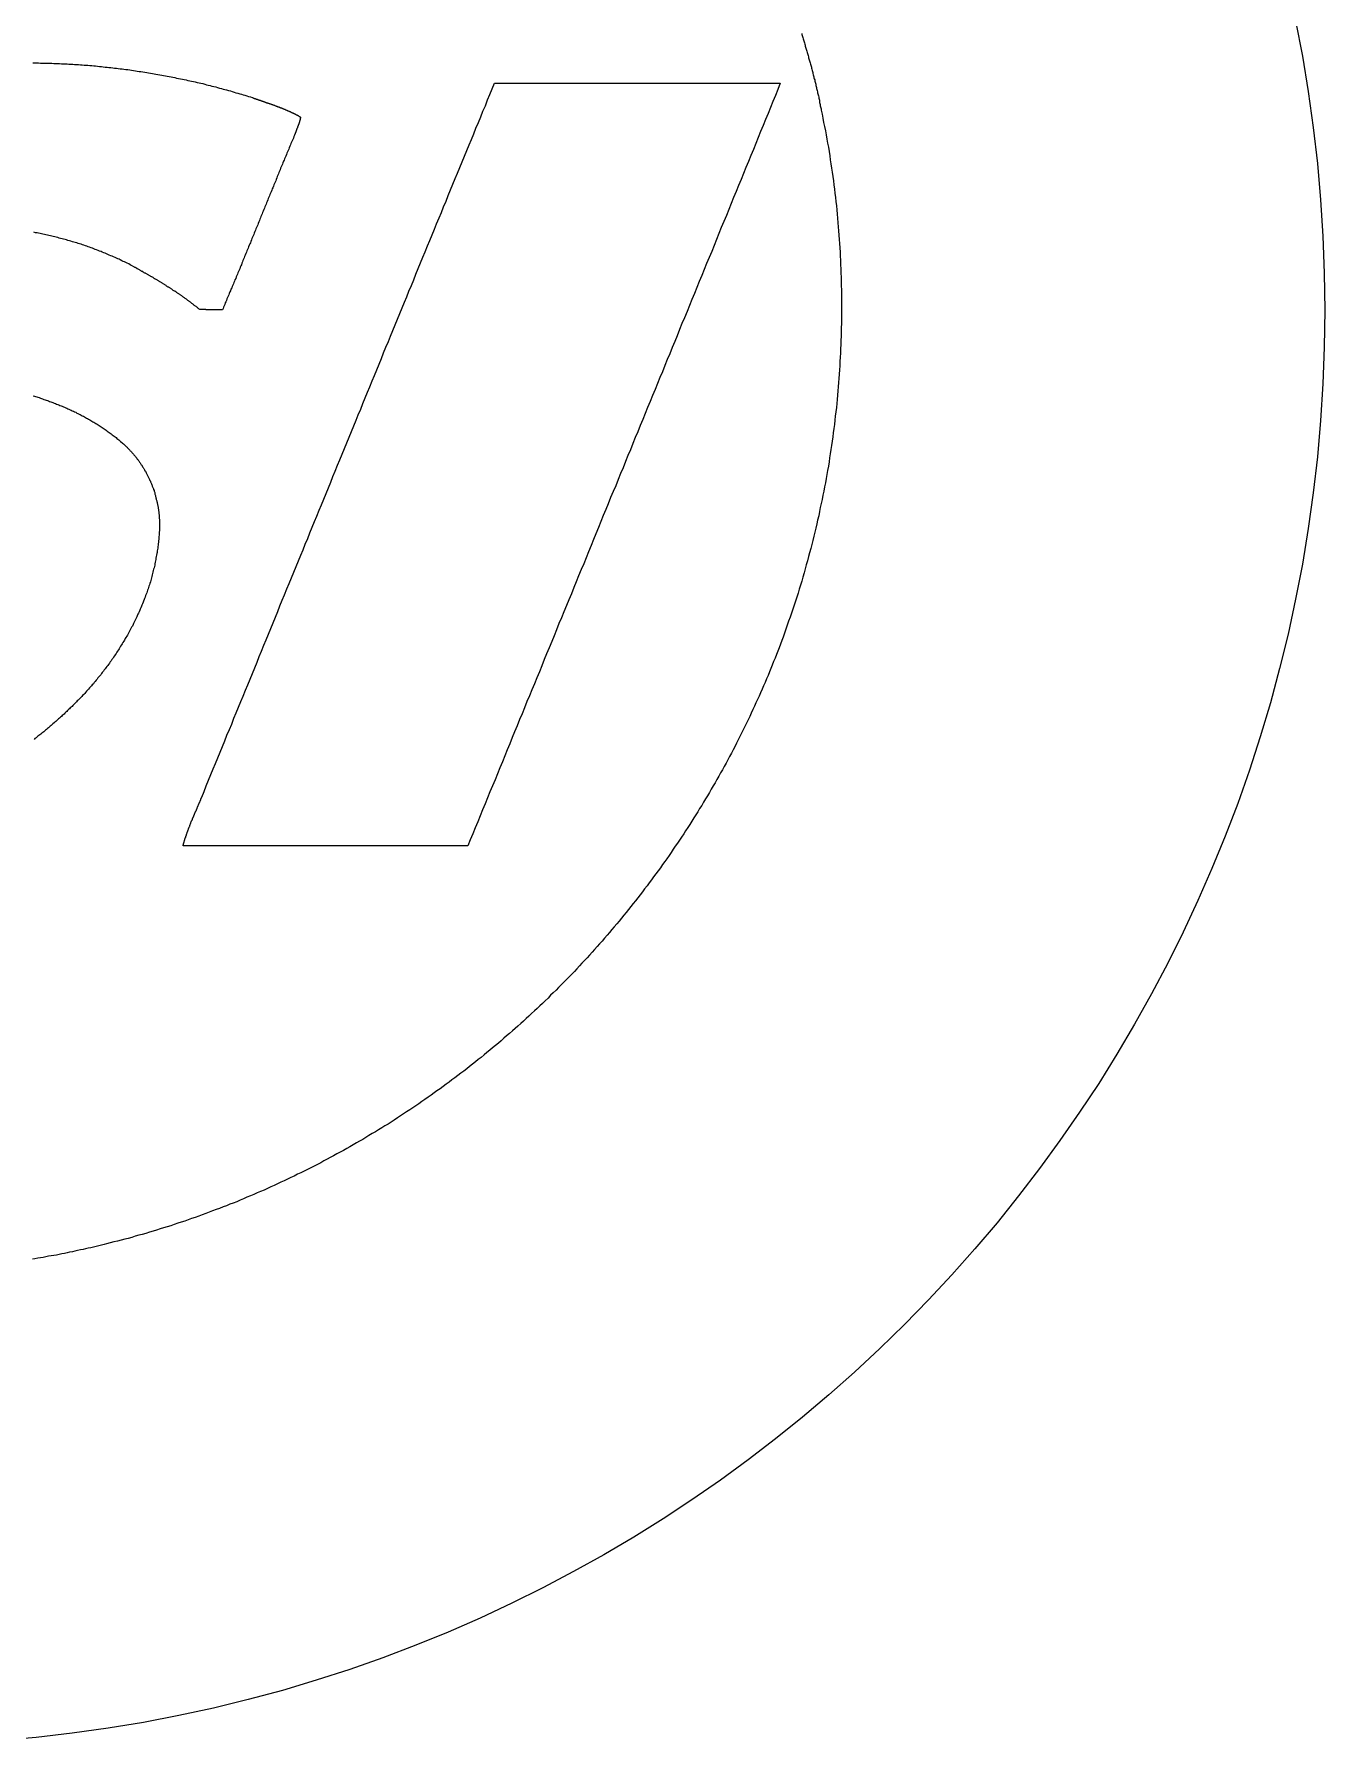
# Model space of a CAD drawing. Extents: x 61 to 163, y 47 to 87.
# Drawn here: x 75.62 to 87.31, y 46.61 to 62.11 of the extents above; entities that cross this region are included whole.
import ezdxf

# ---------------------------------------------------------------- set-up
doc = ezdxf.new("R2010")
doc.units = 0
doc.layers.get('0').update_dxf_attribs({"linetype": 'CONTINUOUS'})
doc.layers.add('GRAVIRANJE', color=3, linetype='CONTINUOUS')

msp = doc.modelspace()

# ---------------------------------------------------------------- linework, layer by layer
msp.add_circle((74.306, 59.607), 13)
at = {"layer": 'GRAVIRANJE'}
for points in [[(82.568, 62.113), (82.57, 62.104), (82.573, 62.095), (82.576, 62.085), (82.579, 62.076), (82.582, 62.066), (82.585, 62.057), (82.587, 62.048), (82.59, 62.038), (82.593, 62.029), (82.596, 62.018), (82.599, 62.008), (82.601, 61.999), (82.604, 61.99), (82.607, 61.98), (82.61, 61.971), (82.612, 61.961), (82.615, 61.952), (82.618, 61.942), (82.621, 61.933), (82.623, 61.922), (82.626, 61.913), (82.629, 61.903), (82.631, 61.894), (82.634, 61.884), (82.637, 61.875), (82.64, 61.866), (82.642, 61.856), (82.645, 61.847), (82.648, 61.836), (82.65, 61.826), (82.653, 61.817), (82.656, 61.808), (82.657, 61.798), (82.661, 61.789), (82.662, 61.779), (82.665, 61.77), (82.668, 61.759), (82.67, 61.75), (82.673, 61.74), (82.675, 61.731), (82.678, 61.721), (82.679, 61.712), (82.682, 61.701), (82.686, 61.692), (82.687, 61.682), (82.69, 61.673), (82.692, 61.663), (82.695, 61.654), (82.697, 61.643), (82.7, 61.634), (82.701, 61.624), (82.703, 61.615), (82.706, 61.605), (82.708, 61.596), (82.711, 61.585), (82.712, 61.576), (82.715, 61.566), (82.717, 61.557), (82.719, 61.547), (82.722, 61.536), (82.723, 61.527), (82.725, 61.518), (82.728, 61.508), (82.73, 61.499), (82.731, 61.488), (82.733, 61.478), (82.736, 61.469), (82.737, 61.459), (82.739, 61.449), (82.741, 61.439), (82.744, 61.43), (82.745, 61.42), (82.753, 61.383), (82.761, 61.345), (82.767, 61.307), (82.775, 61.27), (82.783, 61.232), (82.789, 61.194), (82.795, 61.157), (82.803, 61.119), (82.81, 61.082), (82.816, 61.044), (82.822, 61.006), (82.827, 60.969), (82.833, 60.931), (82.839, 60.893), (82.844, 60.856), (82.849, 60.818), (82.855, 60.779), (82.86, 60.741), (82.864, 60.704), (82.869, 60.666), (82.874, 60.628), (82.877, 60.591), (82.882, 60.552), (82.885, 60.514), (82.889, 60.476), (82.893, 60.439), (82.896, 60.399), (82.899, 60.362), (82.902, 60.324), (82.905, 60.286), (82.908, 60.247), (82.911, 60.21), (82.913, 60.172), (82.916, 60.133), (82.918, 60.095), (82.919, 60.058), (82.921, 60.018), (82.922, 59.981), (82.924, 59.943), (82.926, 59.904), (82.927, 59.866), (82.927, 59.829), (82.929, 59.789), (82.929, 59.752), (82.929, 59.714), (82.929, 59.675), (82.929, 59.637), (82.929, 59.6), (82.929, 59.56), (82.929, 59.523), (82.929, 59.485), (82.927, 59.446), (82.926, 59.408), (82.926, 59.371), (82.924, 59.331), (82.922, 59.294), (82.921, 59.256), (82.919, 59.217), (82.918, 59.179), (82.915, 59.142), (82.913, 59.103), (82.91, 59.065), (82.908, 59.027), (82.905, 58.988), (82.902, 58.95), (82.899, 58.913), (82.896, 58.875), (82.893, 58.836), (82.889, 58.798), (82.885, 58.761), (82.882, 58.723), (82.877, 58.685), (82.872, 58.646), (82.869, 58.609), (82.864, 58.571), (82.86, 58.533), (82.853, 58.496), (82.849, 58.458), (82.844, 58.419), (82.838, 58.381), (82.833, 58.344), (82.827, 58.306), (82.82, 58.268), (82.816, 58.231), (82.81, 58.193), (82.803, 58.155), (82.795, 58.118), (82.789, 58.08), (82.783, 58.042), (82.775, 58.005), (82.769, 57.967), (82.761, 57.93), (82.753, 57.892), (82.745, 57.856), (82.737, 57.818), (82.73, 57.781), (82.722, 57.743), (82.712, 57.705), (82.704, 57.669), (82.695, 57.632), (82.687, 57.594), (82.678, 57.558), (82.668, 57.52), (82.659, 57.483), (82.65, 57.447), (82.64, 57.409), (82.631, 57.373), (82.62, 57.335), (82.61, 57.299), (82.599, 57.262), (82.59, 57.225), (82.579, 57.188), (82.568, 57.152), (82.557, 57.116), (82.546, 57.078), (82.535, 57.042), (82.523, 57.006), (82.512, 56.97), (82.499, 56.932), (82.488, 56.896), (82.475, 56.86), (82.463, 56.824), (82.45, 56.788), (82.438, 56.752), (82.425, 56.716), (82.413, 56.68), (82.399, 56.644), (82.388, 56.612), (82.375, 56.581), (82.364, 56.548), (82.352, 56.517), (82.339, 56.485), (82.327, 56.454), (82.314, 56.423), (82.301, 56.391), (82.289, 56.36), (82.276, 56.328), (82.264, 56.297), (82.25, 56.266), (82.237, 56.234), (82.223, 56.203), (82.21, 56.172), (82.196, 56.14), (82.182, 56.11), (82.168, 56.079), (82.154, 56.048), (82.14, 56.018), (82.126, 55.987), (82.112, 55.955), (82.098, 55.925), (82.083, 55.894), (82.068, 55.864), (82.054, 55.833), (82.038, 55.803), (82.024, 55.772), (82.008, 55.742), (81.993, 55.712), (81.978, 55.682), (81.963, 55.651), (81.947, 55.621), (81.931, 55.591), (81.914, 55.562), (81.898, 55.532), (81.883, 55.502), (81.867, 55.472), (81.85, 55.442), (81.834, 55.413), (81.817, 55.383), (81.8, 55.353), (81.784, 55.323), (81.767, 55.295), (81.749, 55.265), (81.732, 55.235), (81.715, 55.207), (81.698, 55.177), (81.68, 55.149), (81.663, 55.119), (81.644, 55.091), (81.627, 55.061), (81.61, 55.033), (81.591, 55.005), (81.574, 54.975), (81.555, 54.947), (81.536, 54.919), (81.517, 54.89), (81.5, 54.862), (81.481, 54.832), (81.462, 54.804), (81.444, 54.778), (81.423, 54.749), (81.404, 54.721), (81.386, 54.693), (81.367, 54.665), (81.346, 54.636), (81.328, 54.61), (81.307, 54.582), (81.288, 54.553), (81.268, 54.527), (81.248, 54.498), (81.227, 54.472), (81.207, 54.445), (81.188, 54.417), (81.168, 54.39), (81.146, 54.364), (81.125, 54.337), (81.105, 54.309), (81.085, 54.282), (81.064, 54.255), (81.042, 54.229), (81.022, 54.202), (81, 54.175), (80.979, 54.15), (80.958, 54.124), (80.936, 54.097), (80.914, 54.07), (80.893, 54.045), (80.871, 54.019), (80.849, 53.993), (80.827, 53.967), (80.805, 53.942), (80.782, 53.915), (80.76, 53.89), (80.738, 53.865), (80.716, 53.84), (80.693, 53.813), (80.671, 53.788), (80.647, 53.763), (80.625, 53.738), (80.602, 53.713), (80.578, 53.689), (80.555, 53.664), (80.533, 53.639), (80.509, 53.614), (80.486, 53.59), (80.462, 53.565), (80.438, 53.542), (80.413, 53.517), (80.39, 53.493), (80.366, 53.468), (80.343, 53.445), (80.318, 53.421), (80.294, 53.398), (80.271, 53.372), (80.246, 53.349), (80.22, 53.325), (80.197, 53.302), (80.172, 53.28), (80.147, 53.256), (80.122, 53.233), (80.098, 53.209), (80.073, 53.187), (80.048, 53.164), (80.023, 53.142), (79.996, 53.118), (79.973, 53.096), (79.948, 53.075), (79.923, 53.053), (79.896, 53.031), (79.871, 53.009), (79.846, 52.987), (79.821, 52.965), (79.794, 52.943), (79.769, 52.922), (79.744, 52.9), (79.717, 52.879), (79.692, 52.858), (79.665, 52.836), (79.639, 52.816), (79.614, 52.795), (79.587, 52.773), (79.56, 52.753), (79.534, 52.733), (79.507, 52.712), (79.482, 52.692), (79.455, 52.672), (79.427, 52.651), (79.4, 52.631), (79.374, 52.61), (79.347, 52.592), (79.32, 52.571), (79.294, 52.551), (79.265, 52.532), (79.239, 52.513), (79.211, 52.493), (79.184, 52.474), (79.156, 52.455), (79.129, 52.435), (79.101, 52.416), (79.074, 52.397), (79.046, 52.378), (79.018, 52.359), (78.989, 52.342), (78.961, 52.323), (78.935, 52.305), (78.906, 52.287), (78.878, 52.268), (78.85, 52.25), (78.822, 52.232), (78.792, 52.215), (78.764, 52.196), (78.735, 52.179), (78.707, 52.162), (78.679, 52.145), (78.649, 52.127), (78.621, 52.11), (78.593, 52.093), (78.563, 52.076), (78.535, 52.06), (78.505, 52.043), (78.477, 52.025), (78.447, 52.01), (78.417, 51.993), (78.389, 51.977), (78.359, 51.961), (78.329, 51.944), (78.299, 51.928), (78.27, 51.913), (78.241, 51.897), (78.212, 51.881), (78.182, 51.865), (78.152, 51.851), (78.122, 51.836), (78.092, 51.82), (78.063, 51.806), (78.031, 51.79), (78.002, 51.776), (77.972, 51.76), (77.942, 51.746), (77.911, 51.732), (77.881, 51.718), (77.851, 51.704), (77.82, 51.69), (77.79, 51.676), (77.76, 51.662), (77.729, 51.648), (77.699, 51.633), (77.668, 51.621), (77.636, 51.607), (77.606, 51.594), (77.575, 51.58), (77.544, 51.568), (77.514, 51.555), (77.482, 51.542), (77.451, 51.528), (77.42, 51.516), (77.39, 51.505), (77.359, 51.492), (77.327, 51.48), (77.296, 51.467), (77.265, 51.456), (77.233, 51.444), (77.202, 51.433), (77.17, 51.42), (77.139, 51.409), (77.108, 51.398), (77.076, 51.386), (77.043, 51.375), (77.012, 51.364), (76.981, 51.353), (76.949, 51.343), (76.918, 51.332), (76.885, 51.321), (76.854, 51.31), (76.822, 51.301), (76.789, 51.29), (76.758, 51.281), (76.725, 51.271), (76.694, 51.262), (76.661, 51.251), (76.629, 51.241), (76.596, 51.232), (76.565, 51.224), (76.532, 51.215), (76.501, 51.205), (76.468, 51.196), (76.437, 51.188), (76.404, 51.179), (76.371, 51.171), (76.339, 51.163), (76.306, 51.154), (76.273, 51.146), (76.25, 51.139), (76.226, 51.135), (76.201, 51.128), (76.178, 51.122), (76.154, 51.117), (76.131, 51.111), (76.107, 51.106), (76.082, 51.1), (76.059, 51.096), (76.035, 51.091), (76.01, 51.085), (75.986, 51.08), (75.963, 51.075), (75.938, 51.07), (75.914, 51.064), (75.891, 51.059), (75.866, 51.055), (75.842, 51.05), (75.819, 51.045), (75.794, 51.041), (75.77, 51.037), (75.745, 51.033), (75.721, 51.028), (75.698, 51.023), (75.673, 51.02), (75.649, 51.016), (75.624, 51.011), (75.601, 51.008)], [(75.604, 61.847), (75.621, 61.847), (75.638, 61.847), (75.656, 61.847), (75.673, 61.845), (75.69, 61.845), (75.707, 61.845), (75.725, 61.845), (75.742, 61.844), (75.759, 61.844), (75.776, 61.844), (75.794, 61.842), (75.811, 61.842), (75.828, 61.841), (75.845, 61.841), (75.863, 61.839), (75.88, 61.839), (75.897, 61.837), (75.914, 61.837), (75.932, 61.836), (75.949, 61.836), (75.966, 61.834), (75.983, 61.833), (76.001, 61.831), (76.018, 61.831), (76.035, 61.83), (76.052, 61.828), (76.07, 61.826), (76.087, 61.825), (76.104, 61.825), (76.121, 61.823), (76.139, 61.822), (76.156, 61.82), (76.173, 61.819), (76.19, 61.817), (76.208, 61.815), (76.225, 61.814), (76.242, 61.812), (76.259, 61.809), (76.277, 61.808), (76.294, 61.806), (76.311, 61.804), (76.328, 61.803), (76.344, 61.8), (76.361, 61.798), (76.378, 61.797), (76.396, 61.794), (76.413, 61.792), (76.43, 61.79), (76.447, 61.787), (76.465, 61.786), (76.482, 61.783), (76.499, 61.781), (76.516, 61.778), (76.534, 61.776), (76.551, 61.773), (76.567, 61.77), (76.584, 61.768), (76.601, 61.765), (76.618, 61.762), (76.636, 61.761), (76.653, 61.757), (76.67, 61.754), (76.687, 61.751), (76.703, 61.748), (76.72, 61.746), (76.738, 61.743), (76.755, 61.74), (76.772, 61.737), (76.789, 61.734), (76.807, 61.731), (76.822, 61.728), (76.84, 61.725), (76.857, 61.721), (76.874, 61.717), (76.891, 61.714), (76.907, 61.71), (76.924, 61.707), (76.941, 61.704), (76.959, 61.699), (76.976, 61.696), (76.992, 61.693), (77.009, 61.688), (77.026, 61.685), (77.043, 61.682), (77.059, 61.677), (77.076, 61.674), (77.094, 61.67), (77.111, 61.666), (77.127, 61.662), (77.144, 61.659), (77.161, 61.654), (77.177, 61.649), (77.194, 61.646), (77.211, 61.641), (77.227, 61.637), (77.244, 61.634), (77.261, 61.629), (77.277, 61.624), (77.294, 61.619), (77.312, 61.615), (77.327, 61.61), (77.344, 61.607), (77.36, 61.602), (77.377, 61.597), (77.395, 61.593), (77.41, 61.588), (77.428, 61.583), (77.443, 61.577), (77.461, 61.572), (77.478, 61.568), (77.493, 61.563), (77.511, 61.558), (77.526, 61.554), (77.544, 61.547), (77.559, 61.543), (77.577, 61.538), (77.592, 61.532), (77.595, 61.532), (77.6, 61.53), (77.603, 61.528), (77.606, 61.527), (77.609, 61.525), (77.613, 61.525), (77.617, 61.524), (77.62, 61.522), (77.624, 61.521), (77.627, 61.519), (77.631, 61.519), (77.635, 61.518), (77.638, 61.516), (77.641, 61.514), (77.646, 61.513), (77.649, 61.513), (77.652, 61.511), (77.655, 61.51), (77.66, 61.508), (77.663, 61.508), (77.666, 61.507), (77.669, 61.505), (77.674, 61.503), (77.677, 61.502), (77.68, 61.502), (77.683, 61.5), (77.688, 61.499), (77.691, 61.497), (77.694, 61.497), (77.697, 61.496), (77.702, 61.494), (77.705, 61.492), (77.708, 61.491), (77.711, 61.491), (77.716, 61.489), (77.719, 61.488), (77.722, 61.486), (77.726, 61.486), (77.73, 61.485), (77.733, 61.483), (77.737, 61.481), (77.74, 61.481), (77.744, 61.48), (77.747, 61.478), (77.751, 61.477), (77.754, 61.475), (77.758, 61.475), (77.762, 61.474), (77.765, 61.472), (77.768, 61.47), (77.773, 61.469), (77.776, 61.469), (77.779, 61.467), (77.782, 61.466), (77.787, 61.464), (77.79, 61.463), (77.793, 61.463), (77.796, 61.461), (77.801, 61.459), (77.804, 61.458), (77.807, 61.456), (77.81, 61.456), (77.813, 61.455), (77.818, 61.453), (77.821, 61.452), (77.824, 61.45), (77.827, 61.449), (77.832, 61.449), (77.835, 61.447), (77.838, 61.445), (77.842, 61.444), (77.845, 61.442), (77.849, 61.441), (77.853, 61.441), (77.856, 61.439), (77.859, 61.438), (77.864, 61.436), (77.867, 61.434), (77.87, 61.433), (77.873, 61.431), (77.876, 61.43), (77.881, 61.428), (77.884, 61.428), (77.887, 61.427), (77.89, 61.425), (77.893, 61.423), (77.896, 61.422), (77.901, 61.42), (77.904, 61.419), (77.907, 61.417), (77.911, 61.416), (77.914, 61.414), (77.918, 61.412), (77.922, 61.411), (77.925, 61.409), (77.928, 61.408), (77.931, 61.406), (77.934, 61.405), (77.937, 61.403), (77.942, 61.401), (77.945, 61.4), (77.948, 61.398), (77.951, 61.397), (77.954, 61.395), (77.958, 61.394), (77.961, 61.392), (77.965, 61.39), (77.969, 61.389), (77.972, 61.387), (77.975, 61.386), (77.978, 61.384), (77.981, 61.383), (77.984, 61.381), (77.987, 61.38), (77.991, 61.376), (77.995, 61.375), (77.998, 61.373), (78.002, 61.372), (78.005, 61.37), (78.008, 61.369), (78.011, 61.367), (78.014, 61.364), (78.017, 61.362), (78.02, 61.361), (78.023, 61.359), (78.027, 61.358), (78.03, 61.354), (78.03, 61.354), (78.03, 61.353), (78.03, 61.351), (78.028, 61.35), (78.028, 61.348), (78.028, 61.347), (78.028, 61.345), (78.028, 61.345), (78.027, 61.343), (78.027, 61.342), (78.027, 61.34), (78.027, 61.339), (78.027, 61.337), (78.025, 61.337), (78.025, 61.336), (78.025, 61.334), (78.025, 61.332), (78.023, 61.331), (78.023, 61.329), (78.023, 61.329), (78.023, 61.328), (78.023, 61.326), (78.022, 61.325), (78.022, 61.323), (78.022, 61.321), (78.022, 61.321), (78.02, 61.32), (78.02, 61.318), (78.02, 61.317), (78.02, 61.315), (78.019, 61.314), (78.019, 61.314), (78.019, 61.312), (78.019, 61.311), (78.017, 61.309), (78.017, 61.307), (78.017, 61.306), (78.016, 61.306), (78.016, 61.304), (78.016, 61.303), (78.016, 61.301), (78.014, 61.3), (78.014, 61.298), (78.014, 61.298), (78.014, 61.296), (78.013, 61.295), (78.013, 61.293), (78.013, 61.292), (78.011, 61.29), (78.011, 61.29), (78.011, 61.289), (78.011, 61.287), (78.009, 61.285), (78.009, 61.284), (78.009, 61.282), (78.008, 61.282), (78.008, 61.281), (78.008, 61.279), (78.008, 61.278), (78.006, 61.276), (78.006, 61.276), (78.006, 61.274), (78.005, 61.273), (78.005, 61.271), (78.005, 61.27), (78.003, 61.268), (78.003, 61.268), (78.003, 61.267), (78.003, 61.265), (78.002, 61.263), (78.002, 61.262), (78.002, 61.26), (78, 61.26), (78, 61.259), (78, 61.257), (77.998, 61.256), (77.998, 61.254), (77.998, 61.254), (77.997, 61.252), (77.997, 61.251), (77.997, 61.249), (77.995, 61.248), (77.995, 61.246), (77.995, 61.246), (77.995, 61.245), (77.994, 61.243), (77.994, 61.242), (77.994, 61.24), (77.992, 61.24), (77.992, 61.238), (77.992, 61.237), (77.991, 61.235), (77.991, 61.234), (77.991, 61.232), (77.989, 61.232), (77.989, 61.231), (77.989, 61.229), (77.987, 61.227), (77.987, 61.226), (77.987, 61.226), (77.986, 61.224), (77.986, 61.223), (77.986, 61.221), (77.986, 61.22), (77.984, 61.218), (77.984, 61.218), (77.984, 61.216), (77.983, 61.215), (77.983, 61.213), (77.983, 61.212), (77.981, 61.212), (77.981, 61.21), (77.981, 61.209), (77.98, 61.207), (77.98, 61.205), (77.98, 61.204), (77.978, 61.204), (77.978, 61.202), (77.978, 61.201), (77.976, 61.199), (77.976, 61.198), (77.976, 61.198), (77.975, 61.196), (77.975, 61.194), (77.975, 61.193), (77.973, 61.191), (77.973, 61.191), (77.969, 61.179), (77.964, 61.166), (77.958, 61.154), (77.953, 61.141), (77.948, 61.129), (77.942, 61.116), (77.937, 61.104), (77.933, 61.091), (77.926, 61.078), (77.922, 61.066), (77.917, 61.053), (77.911, 61.041), (77.906, 61.028), (77.901, 61.016), (77.896, 61.003), (77.89, 60.991), (77.885, 60.978), (77.881, 60.966), (77.875, 60.955), (77.87, 60.942), (77.865, 60.929), (77.86, 60.917), (77.854, 60.904), (77.849, 60.892), (77.845, 60.879), (77.84, 60.867), (77.834, 60.854), (77.829, 60.842), (77.824, 60.829), (77.818, 60.817), (77.813, 60.804), (77.809, 60.791), (77.804, 60.779), (77.798, 60.766), (77.793, 60.754), (77.788, 60.741), (77.784, 60.729), (77.777, 60.716), (77.773, 60.705), (77.768, 60.693), (77.763, 60.68), (77.757, 60.668), (77.752, 60.655), (77.747, 60.642), (77.743, 60.63), (77.737, 60.617), (77.732, 60.605), (77.727, 60.592), (77.722, 60.58), (77.718, 60.567), (77.711, 60.555), (77.707, 60.542), (77.702, 60.53), (77.697, 60.517), (77.691, 60.504), (77.686, 60.492), (77.682, 60.479), (77.677, 60.467), (77.671, 60.454), (77.666, 60.443), (77.661, 60.431), (77.657, 60.418), (77.65, 60.406), (77.646, 60.393), (77.641, 60.381), (77.636, 60.368), (77.63, 60.355), (77.625, 60.343), (77.62, 60.33), (77.616, 60.318), (77.609, 60.305), (77.605, 60.293), (77.6, 60.28), (77.595, 60.268), (77.589, 60.255), (77.584, 60.243), (77.58, 60.23), (77.575, 60.217), (77.569, 60.207), (77.564, 60.194), (77.559, 60.181), (77.555, 60.169), (77.548, 60.156), (77.544, 60.144), (77.539, 60.131), (77.534, 60.119), (77.528, 60.106), (77.523, 60.094), (77.519, 60.081), (77.514, 60.069), (77.508, 60.056), (77.503, 60.043), (77.498, 60.031), (77.493, 60.018), (77.487, 60.007), (77.482, 59.995), (77.478, 59.982), (77.473, 59.97), (77.467, 59.957), (77.462, 59.945), (77.457, 59.932), (77.451, 59.92), (77.446, 59.907), (77.442, 59.894), (77.435, 59.882), (77.431, 59.869), (77.426, 59.857), (77.421, 59.844), (77.415, 59.832), (77.41, 59.821), (77.406, 59.808), (77.399, 59.796), (77.395, 59.783), (77.39, 59.771), (77.384, 59.758), (77.379, 59.745), (77.374, 59.733), (77.368, 59.72), (77.363, 59.708), (77.359, 59.695), (77.352, 59.683), (77.348, 59.672), (77.343, 59.659), (77.337, 59.647), (77.332, 59.634), (77.327, 59.622), (77.321, 59.609), (77.319, 59.609), (77.318, 59.609), (77.316, 59.609), (77.315, 59.609), (77.313, 59.609), (77.312, 59.609), (77.31, 59.609), (77.308, 59.609), (77.307, 59.609), (77.305, 59.609), (77.304, 59.609), (77.302, 59.609), (77.301, 59.609), (77.299, 59.609), (77.297, 59.609), (77.296, 59.609), (77.294, 59.609), (77.293, 59.609), (77.291, 59.609), (77.29, 59.609), (77.288, 59.609), (77.286, 59.609), (77.285, 59.609), (77.283, 59.609), (77.282, 59.609), (77.28, 59.609), (77.279, 59.609), (77.277, 59.609), (77.275, 59.609), (77.274, 59.609), (77.272, 59.609), (77.271, 59.609), (77.269, 59.609), (77.268, 59.609), (77.266, 59.609), (77.265, 59.609), (77.263, 59.609), (77.261, 59.609), (77.26, 59.609), (77.258, 59.609), (77.257, 59.609), (77.255, 59.609), (77.254, 59.609), (77.252, 59.609), (77.25, 59.609), (77.249, 59.609), (77.247, 59.609), (77.246, 59.609), (77.244, 59.609), (77.243, 59.609), (77.241, 59.609), (77.239, 59.609), (77.238, 59.609), (77.236, 59.609), (77.235, 59.609), (77.232, 59.609), (77.23, 59.609), (77.228, 59.609), (77.227, 59.609), (77.225, 59.609), (77.224, 59.609), (77.222, 59.609), (77.221, 59.609), (77.219, 59.609), (77.217, 59.609), (77.216, 59.609), (77.214, 59.609), (77.213, 59.609), (77.211, 59.609), (77.21, 59.609), (77.208, 59.609), (77.206, 59.609), (77.205, 59.609), (77.203, 59.609), (77.202, 59.609), (77.2, 59.609), (77.199, 59.609), (77.197, 59.609), (77.196, 59.609), (77.194, 59.609), (77.192, 59.609), (77.191, 59.609), (77.189, 59.609), (77.188, 59.609), (77.186, 59.609), (77.185, 59.609), (77.183, 59.609), (77.181, 59.609), (77.18, 59.609), (77.177, 59.609), (77.175, 59.609), (77.174, 59.609), (77.172, 59.611), (77.17, 59.611), (77.169, 59.611), (77.167, 59.611), (77.166, 59.611), (77.164, 59.611), (77.163, 59.611), (77.161, 59.611), (77.159, 59.611), (77.158, 59.611), (77.156, 59.611), (77.155, 59.611), (77.153, 59.611), (77.152, 59.611), (77.15, 59.611), (77.148, 59.611), (77.147, 59.611), (77.145, 59.611), (77.144, 59.611), (77.142, 59.611), (77.141, 59.611), (77.139, 59.611), (77.137, 59.611), (77.136, 59.611), (77.134, 59.611), (77.133, 59.611), (77.131, 59.611), (77.13, 59.611), (77.127, 59.611), (77.125, 59.611), (77.123, 59.611), (77.122, 59.611), (77.12, 59.611), (77.119, 59.611), (77.117, 59.611), (77.112, 59.615), (77.109, 59.618), (77.105, 59.622), (77.1, 59.625), (77.095, 59.629), (77.09, 59.633), (77.086, 59.636), (77.083, 59.639), (77.078, 59.644), (77.073, 59.647), (77.068, 59.65), (77.064, 59.653), (77.059, 59.658), (77.054, 59.661), (77.05, 59.664), (77.045, 59.667), (77.042, 59.67), (77.037, 59.675), (77.032, 59.678), (77.028, 59.681), (77.023, 59.684), (77.018, 59.687), (77.014, 59.691), (77.009, 59.695), (77.004, 59.698), (76.999, 59.702), (76.995, 59.705), (76.99, 59.708), (76.985, 59.711), (76.981, 59.714), (76.978, 59.717), (76.973, 59.722), (76.968, 59.725), (76.963, 59.728), (76.959, 59.731), (76.954, 59.735), (76.949, 59.738), (76.945, 59.741), (76.94, 59.744), (76.935, 59.747), (76.93, 59.75), (76.926, 59.753), (76.921, 59.756), (76.916, 59.76), (76.912, 59.764), (76.907, 59.767), (76.902, 59.771), (76.898, 59.774), (76.893, 59.777), (76.888, 59.78), (76.882, 59.783), (76.877, 59.786), (76.872, 59.789), (76.868, 59.793), (76.863, 59.796), (76.858, 59.799), (76.854, 59.802), (76.849, 59.805), (76.844, 59.808), (76.84, 59.811), (76.835, 59.814), (76.83, 59.816), (76.825, 59.819), (76.821, 59.822), (76.816, 59.825), (76.811, 59.829), (76.805, 59.832), (76.8, 59.835), (76.796, 59.838), (76.791, 59.841), (76.786, 59.844), (76.782, 59.847), (76.777, 59.851), (76.772, 59.854), (76.767, 59.857), (76.763, 59.86), (76.756, 59.862), (76.752, 59.865), (76.747, 59.868), (76.742, 59.871), (76.738, 59.874), (76.733, 59.877), (76.728, 59.88), (76.723, 59.883), (76.717, 59.887), (76.713, 59.888), (76.708, 59.891), (76.703, 59.894), (76.698, 59.898), (76.694, 59.901), (76.689, 59.904), (76.683, 59.907), (76.678, 59.909), (76.673, 59.912), (76.669, 59.915), (76.664, 59.918), (76.659, 59.921), (76.654, 59.924), (76.648, 59.926), (76.644, 59.929), (76.639, 59.932), (76.634, 59.935), (76.629, 59.938), (76.625, 59.942), (76.618, 59.943), (76.614, 59.946), (76.609, 59.949), (76.604, 59.952), (76.6, 59.956), (76.593, 59.957), (76.589, 59.96), (76.584, 59.963), (76.579, 59.967), (76.575, 59.97), (76.57, 59.971), (76.564, 59.974), (76.559, 59.978), (76.554, 59.981), (76.549, 59.982), (76.545, 59.985), (76.538, 59.989), (76.534, 59.992), (76.529, 59.993), (76.524, 59.996), (76.52, 60), (76.513, 60.003), (76.509, 60.006), (76.496, 60.012), (76.485, 60.018), (76.473, 60.025), (76.46, 60.031), (76.447, 60.037), (76.435, 60.043), (76.422, 60.048), (76.41, 60.054), (76.397, 60.061), (76.386, 60.067), (76.374, 60.072), (76.361, 60.078), (76.349, 60.084), (76.336, 60.089), (76.324, 60.095), (76.311, 60.1), (76.297, 60.106), (76.284, 60.111), (76.272, 60.117), (76.259, 60.122), (76.247, 60.127), (76.234, 60.133), (76.222, 60.138), (76.209, 60.142), (76.197, 60.147), (76.182, 60.152), (76.17, 60.156), (76.157, 60.163), (76.145, 60.167), (76.132, 60.172), (76.118, 60.177), (76.106, 60.18), (76.093, 60.185), (76.081, 60.189), (76.066, 60.194), (76.054, 60.199), (76.041, 60.203), (76.027, 60.207), (76.015, 60.211), (76.002, 60.216), (75.988, 60.219), (75.975, 60.224), (75.963, 60.227), (75.949, 60.232), (75.936, 60.235), (75.922, 60.239), (75.91, 60.243), (75.897, 60.246), (75.883, 60.25), (75.87, 60.254), (75.856, 60.257), (75.844, 60.26), (75.83, 60.265), (75.817, 60.268), (75.803, 60.271), (75.79, 60.274), (75.776, 60.277), (75.764, 60.28), (75.75, 60.283), (75.737, 60.286), (75.723, 60.29), (75.71, 60.293), (75.696, 60.296), (75.682, 60.297), (75.67, 60.301), (75.656, 60.304), (75.643, 60.307), (75.629, 60.308), (75.615, 60.312)], [(75.609, 58.831), (75.62, 58.828), (75.63, 58.823), (75.64, 58.82), (75.651, 58.817), (75.662, 58.814), (75.673, 58.809), (75.682, 58.806), (75.693, 58.803), (75.704, 58.798), (75.715, 58.795), (75.725, 58.792), (75.736, 58.787), (75.747, 58.784), (75.756, 58.779), (75.767, 58.776), (75.778, 58.772), (75.787, 58.769), (75.798, 58.764), (75.809, 58.761), (75.819, 58.756), (75.83, 58.751), (75.839, 58.748), (75.85, 58.743), (75.861, 58.739), (75.87, 58.736), (75.881, 58.731), (75.891, 58.726), (75.902, 58.721), (75.911, 58.717), (75.922, 58.712), (75.932, 58.709), (75.943, 58.704), (75.952, 58.7), (75.961, 58.695), (75.972, 58.69), (75.982, 58.685), (75.993, 58.681), (76.002, 58.674), (76.012, 58.67), (76.023, 58.665), (76.032, 58.66), (76.041, 58.656), (76.052, 58.649), (76.062, 58.645), (76.071, 58.64), (76.081, 58.635), (76.09, 58.629), (76.101, 58.624), (76.11, 58.618), (76.12, 58.613), (76.129, 58.607), (76.139, 58.602), (76.148, 58.596), (76.157, 58.591), (76.167, 58.585), (76.176, 58.579), (76.186, 58.573), (76.195, 58.568), (76.204, 58.562), (76.214, 58.555), (76.223, 58.549), (76.233, 58.543), (76.242, 58.536), (76.251, 58.53), (76.261, 58.524), (76.269, 58.518), (76.278, 58.511), (76.288, 58.505), (76.297, 58.499), (76.305, 58.493), (76.314, 58.485), (76.324, 58.478), (76.331, 58.472), (76.341, 58.466), (76.349, 58.458), (76.358, 58.452), (76.366, 58.444), (76.375, 58.438), (76.383, 58.43), (76.393, 58.422), (76.4, 58.416), (76.41, 58.408), (76.418, 58.4), (76.426, 58.394), (76.435, 58.386), (76.443, 58.378), (76.447, 58.373), (76.452, 58.369), (76.458, 58.364), (76.463, 58.358), (76.468, 58.353), (76.473, 58.348), (76.477, 58.344), (76.482, 58.337), (76.487, 58.333), (76.491, 58.328), (76.498, 58.323), (76.502, 58.317), (76.507, 58.312), (76.51, 58.307), (76.515, 58.301), (76.52, 58.297), (76.524, 58.29), (76.529, 58.286), (76.534, 58.279), (76.538, 58.275), (76.542, 58.268), (76.546, 58.264), (76.551, 58.257), (76.556, 58.253), (76.559, 58.246), (76.564, 58.24), (76.568, 58.235), (76.571, 58.229), (76.576, 58.223), (76.579, 58.218), (76.584, 58.212), (76.587, 58.206), (76.592, 58.201), (76.595, 58.195), (76.598, 58.188), (76.603, 58.182), (76.606, 58.176), (76.611, 58.171), (76.614, 58.165), (76.617, 58.159), (76.62, 58.152), (76.625, 58.146), (76.628, 58.14), (76.631, 58.133), (76.634, 58.127), (76.637, 58.121), (76.64, 58.115), (76.644, 58.108), (76.647, 58.102), (76.65, 58.096), (76.653, 58.09), (76.656, 58.083), (76.659, 58.077), (76.662, 58.071), (76.665, 58.064), (76.669, 58.058), (76.67, 58.052), (76.673, 58.046), (76.676, 58.039), (76.68, 58.033), (76.681, 58.025), (76.684, 58.019), (76.686, 58.013), (76.689, 58.006), (76.692, 58), (76.694, 57.992), (76.697, 57.986), (76.698, 57.98), (76.702, 57.973), (76.703, 57.967), (76.705, 57.959), (76.708, 57.953), (76.709, 57.947), (76.711, 57.939), (76.714, 57.933), (76.716, 57.926), (76.717, 57.919), (76.719, 57.912), (76.72, 57.906), (76.722, 57.898), (76.723, 57.892), (76.725, 57.886), (76.728, 57.878), (76.728, 57.872), (76.73, 57.865), (76.731, 57.857), (76.733, 57.851), (76.734, 57.843), (76.736, 57.837), (76.738, 57.831), (76.739, 57.823), (76.739, 57.817), (76.741, 57.809), (76.742, 57.803), (76.742, 57.795), (76.744, 57.788), (76.745, 57.781), (76.745, 57.774), (76.747, 57.768), (76.747, 57.76), (76.749, 57.754), (76.749, 57.746), (76.749, 57.74), (76.75, 57.732), (76.75, 57.726), (76.75, 57.718), (76.752, 57.712), (76.752, 57.704), (76.752, 57.697), (76.752, 57.69), (76.752, 57.683), (76.752, 57.676), (76.753, 57.669), (76.753, 57.661), (76.753, 57.655), (76.753, 57.647), (76.753, 57.641), (76.752, 57.633), (76.752, 57.627), (76.752, 57.619), (76.752, 57.611), (76.752, 57.605), (76.75, 57.597), (76.75, 57.591), (76.75, 57.583), (76.749, 57.577), (76.749, 57.569), (76.747, 57.556), (76.747, 57.544), (76.745, 57.53), (76.744, 57.517), (76.742, 57.503), (76.741, 57.49), (76.739, 57.478), (76.738, 57.464), (76.736, 57.451), (76.734, 57.439), (76.731, 57.425), (76.73, 57.412), (76.728, 57.4), (76.725, 57.387), (76.723, 57.373), (76.72, 57.36), (76.719, 57.348), (76.716, 57.335), (76.714, 57.323), (76.711, 57.309), (76.708, 57.296), (76.705, 57.283), (76.702, 57.271), (76.698, 57.258), (76.695, 57.246), (76.692, 57.233), (76.689, 57.219), (76.686, 57.207), (76.683, 57.194), (76.68, 57.182), (76.675, 57.169), (76.672, 57.156), (76.669, 57.144), (76.664, 57.131), (76.661, 57.119), (76.656, 57.106), (76.653, 57.094), (76.648, 57.081), (76.644, 57.069), (76.64, 57.058), (76.636, 57.045), (76.631, 57.033), (76.626, 57.02), (76.622, 57.007), (76.617, 56.995), (76.612, 56.984), (76.607, 56.971), (76.603, 56.959), (76.598, 56.946), (76.593, 56.934), (76.589, 56.923), (76.584, 56.91), (76.578, 56.898), (76.573, 56.887), (76.568, 56.874), (76.562, 56.862), (76.557, 56.851), (76.551, 56.838), (76.546, 56.827), (76.54, 56.815), (76.534, 56.802), (76.529, 56.791), (76.523, 56.779), (76.516, 56.768), (76.512, 56.757), (76.506, 56.744), (76.499, 56.733), (76.493, 56.721), (76.487, 56.71), (76.48, 56.697), (76.474, 56.686), (76.468, 56.675), (76.462, 56.662), (76.455, 56.652), (76.447, 56.641), (76.441, 56.63), (76.435, 56.617), (76.429, 56.606), (76.421, 56.595), (76.415, 56.584), (76.408, 56.573), (76.4, 56.562), (76.394, 56.55), (76.386, 56.539), (76.38, 56.528), (76.372, 56.517), (76.366, 56.506), (76.358, 56.495), (76.35, 56.484), (76.344, 56.473), (76.336, 56.462), (76.328, 56.451), (76.32, 56.441), (76.313, 56.43), (76.306, 56.419), (76.299, 56.408), (76.291, 56.397), (76.283, 56.388), (76.275, 56.377), (76.267, 56.366), (76.259, 56.355), (76.251, 56.346), (76.244, 56.335), (76.234, 56.324), (76.226, 56.314), (76.219, 56.303), (76.211, 56.294), (76.203, 56.283), (76.193, 56.274), (76.186, 56.263), (76.178, 56.253), (76.168, 56.242), (76.161, 56.233), (76.153, 56.222), (76.143, 56.212), (76.135, 56.203), (76.126, 56.192), (76.118, 56.183), (76.109, 56.173), (76.101, 56.164), (76.092, 56.153), (76.082, 56.143), (76.074, 56.134), (76.065, 56.125), (76.055, 56.115), (76.048, 56.106), (76.038, 56.096), (76.03, 56.089), (76.023, 56.081), (76.015, 56.073), (76.007, 56.065), (75.999, 56.056), (75.991, 56.048), (75.983, 56.04), (75.975, 56.032), (75.968, 56.024), (75.96, 56.016), (75.952, 56.009), (75.944, 56.002), (75.936, 55.994), (75.928, 55.987), (75.919, 55.979), (75.911, 55.971), (75.903, 55.963), (75.895, 55.955), (75.888, 55.947), (75.88, 55.94), (75.87, 55.933), (75.863, 55.925), (75.855, 55.918), (75.847, 55.91), (75.837, 55.903), (75.83, 55.896), (75.822, 55.888), (75.812, 55.88), (75.805, 55.874), (75.797, 55.866), (75.787, 55.858), (75.779, 55.852), (75.772, 55.844), (75.762, 55.836), (75.754, 55.83), (75.745, 55.822), (75.737, 55.816), (75.728, 55.808), (75.72, 55.802), (75.712, 55.794), (75.703, 55.787), (75.695, 55.78), (75.685, 55.773), (75.678, 55.765), (75.668, 55.759), (75.659, 55.751), (75.651, 55.745), (75.641, 55.737), (75.634, 55.731), (75.624, 55.725), (75.616, 55.717)]]:
    msp.add_lwpolyline(points, dxfattribs=at)
msp.add_lwpolyline([(82.352, 61.607), (82.33, 61.552), (82.308, 61.497), (82.286, 61.444), (82.264, 61.389), (82.24, 61.334), (82.218, 61.281), (82.196, 61.226), (82.174, 61.171), (82.152, 61.118), (82.131, 61.063), (82.107, 61.008), (82.085, 60.953), (82.063, 60.9), (82.041, 60.845), (82.019, 60.79), (81.997, 60.737), (81.974, 60.682), (81.952, 60.627), (81.93, 60.573), (81.908, 60.519), (81.886, 60.464), (81.862, 60.409), (81.84, 60.355), (81.818, 60.301), (81.796, 60.246), (81.775, 60.192), (81.753, 60.138), (81.729, 60.083), (81.707, 60.029), (81.685, 59.974), (81.663, 59.92), (81.641, 59.866), (81.618, 59.811), (81.596, 59.756), (81.574, 59.702), (81.552, 59.648), (81.53, 59.593), (81.506, 59.538), (81.484, 59.485), (81.462, 59.43), (81.441, 59.375), (81.419, 59.322), (81.395, 59.267), (81.373, 59.212), (81.351, 59.159), (81.329, 59.104), (81.307, 59.049), (81.284, 58.996), (81.262, 58.941), (81.24, 58.886), (81.218, 58.833), (81.196, 58.778), (81.172, 58.723), (81.15, 58.67), (81.128, 58.615), (81.106, 58.56), (81.083, 58.505), (81.061, 58.452), (81.039, 58.397), (81.017, 58.342), (80.995, 58.289), (80.972, 58.234), (80.95, 58.179), (80.928, 58.126), (80.906, 58.071), (80.884, 58.016), (80.86, 57.962), (80.838, 57.908), (80.816, 57.853), (80.794, 57.799), (80.771, 57.745), (80.749, 57.69), (80.727, 57.636), (80.705, 57.581), (80.683, 57.527), (80.66, 57.473), (80.638, 57.418), (80.616, 57.363), (80.594, 57.309), (80.57, 57.255), (80.548, 57.2), (80.526, 57.145), (80.504, 57.092), (80.482, 57.037), (80.459, 56.982), (80.437, 56.929), (80.415, 56.874), (80.393, 56.819), (80.369, 56.766), (80.348, 56.711), (80.326, 56.656), (80.304, 56.603), (80.28, 56.548), (80.258, 56.493), (80.236, 56.44), (80.214, 56.385), (80.192, 56.33), (80.169, 56.275), (80.147, 56.222), (80.125, 56.167), (80.103, 56.112), (80.079, 56.059), (80.057, 56.004), (80.035, 55.949), (80.013, 55.896), (79.992, 55.841), (79.968, 55.786), (79.946, 55.733), (79.924, 55.678), (79.902, 55.623), (79.879, 55.568), (79.857, 55.515), (79.835, 55.46), (79.813, 55.405), (79.791, 55.351), (79.767, 55.297), (79.745, 55.242), (79.723, 55.188), (79.701, 55.134), (79.678, 55.079), (79.656, 55.024), (79.634, 54.97), (79.612, 54.916), (79.59, 54.861), (79.567, 54.807), (79.545, 54.752), (79.524, 54.752), (79.504, 54.752), (79.483, 54.752), (79.463, 54.752), (79.443, 54.752), (79.422, 54.752), (79.402, 54.752), (79.382, 54.752), (79.361, 54.752), (79.341, 54.752), (79.322, 54.752), (79.302, 54.752), (79.281, 54.752), (79.261, 54.752), (79.24, 54.752), (79.22, 54.752), (79.2, 54.752), (79.179, 54.752), (79.159, 54.752), (79.138, 54.752), (79.118, 54.752), (79.098, 54.752), (79.077, 54.752), (79.057, 54.752), (79.037, 54.752), (79.016, 54.752), (78.996, 54.752), (78.975, 54.752), (78.955, 54.752), (78.935, 54.752), (78.914, 54.752), (78.895, 54.752), (78.875, 54.752), (78.855, 54.752), (78.834, 54.752), (78.814, 54.752), (78.793, 54.752), (78.773, 54.752), (78.753, 54.752), (78.732, 54.752), (78.712, 54.752), (78.692, 54.752), (78.671, 54.752), (78.651, 54.752), (78.63, 54.752), (78.61, 54.752), (78.59, 54.752), (78.569, 54.752), (78.549, 54.752), (78.528, 54.752), (78.51, 54.752), (78.489, 54.752), (78.469, 54.752), (78.448, 54.752), (78.428, 54.752), (78.408, 54.752), (78.387, 54.752), (78.367, 54.752), (78.347, 54.752), (78.326, 54.752), (78.306, 54.752), (78.285, 54.752), (78.265, 54.752), (78.245, 54.752), (78.224, 54.752), (78.204, 54.752), (78.183, 54.752), (78.163, 54.752), (78.143, 54.752), (78.124, 54.752), (78.103, 54.752), (78.083, 54.752), (78.063, 54.752), (78.042, 54.752), (78.022, 54.752), (78.002, 54.752), (77.981, 54.752), (77.961, 54.752), (77.94, 54.752), (77.92, 54.752), (77.9, 54.752), (77.879, 54.752), (77.859, 54.752), (77.838, 54.752), (77.818, 54.752), (77.798, 54.752), (77.777, 54.752), (77.757, 54.752), (77.737, 54.752), (77.718, 54.752), (77.697, 54.752), (77.677, 54.752), (77.657, 54.752), (77.636, 54.752), (77.616, 54.754), (77.595, 54.754), (77.575, 54.754), (77.555, 54.754), (77.534, 54.754), (77.514, 54.754), (77.493, 54.754), (77.473, 54.754), (77.453, 54.754), (77.432, 54.754), (77.412, 54.754), (77.392, 54.754), (77.371, 54.754), (77.351, 54.754), (77.33, 54.754), (77.31, 54.754), (77.29, 54.754), (77.271, 54.754), (77.25, 54.754), (77.23, 54.754), (77.21, 54.754), (77.189, 54.754), (77.169, 54.754), (77.148, 54.754), (77.128, 54.754), (77.108, 54.754), (77.087, 54.754), (77.067, 54.754), (77.047, 54.754), (77.026, 54.754), (77.006, 54.754), (76.985, 54.754), (76.965, 54.754), (76.967, 54.759), (76.967, 54.762), (76.968, 54.765), (76.97, 54.768), (76.97, 54.773), (76.971, 54.776), (76.971, 54.779), (76.973, 54.784), (76.974, 54.787), (76.974, 54.79), (76.976, 54.793), (76.978, 54.798), (76.978, 54.801), (76.979, 54.804), (76.981, 54.807), (76.982, 54.812), (76.982, 54.815), (76.984, 54.818), (76.985, 54.821), (76.985, 54.826), (76.987, 54.829), (76.989, 54.832), (76.99, 54.836), (76.99, 54.84), (76.992, 54.843), (76.993, 54.847), (76.995, 54.85), (76.995, 54.854), (76.996, 54.858), (76.998, 54.861), (76.999, 54.864), (77.001, 54.869), (77.001, 54.872), (77.003, 54.875), (77.004, 54.878), (77.006, 54.881), (77.007, 54.886), (77.007, 54.889), (77.009, 54.892), (77.01, 54.895), (77.012, 54.898), (77.014, 54.903), (77.015, 54.906), (77.015, 54.909), (77.017, 54.912), (77.018, 54.917), (77.02, 54.92), (77.021, 54.923), (77.023, 54.927), (77.025, 54.93), (77.025, 54.934), (77.026, 54.938), (77.028, 54.941), (77.029, 54.944), (77.031, 54.947), (77.032, 54.952), (77.034, 54.955), (77.036, 54.958), (77.037, 54.961), (77.037, 54.964), (77.039, 54.969), (77.04, 54.972), (77.042, 54.975), (77.043, 54.978), (77.045, 54.981), (77.047, 54.985), (77.048, 54.989), (77.05, 54.992), (77.051, 54.996), (77.051, 54.999), (77.053, 55.002), (77.054, 55.007), (77.056, 55.01), (77.058, 55.013), (77.059, 55.016), (77.061, 55.019), (77.062, 55.022), (77.064, 55.027), (77.065, 55.03), (77.067, 55.033), (77.068, 55.036), (77.07, 55.039), (77.07, 55.044), (77.072, 55.047), (77.073, 55.05), (77.075, 55.054), (77.076, 55.057), (77.078, 55.06), (77.079, 55.065), (77.081, 55.068), (77.083, 55.071), (77.084, 55.074), (77.086, 55.077), (77.087, 55.082), (77.089, 55.085), (77.09, 55.088), (77.092, 55.091), (77.092, 55.094), (77.094, 55.097), (77.095, 55.102), (77.097, 55.105), (77.098, 55.108), (77.1, 55.112), (77.101, 55.115), (77.103, 55.119), (77.105, 55.123), (77.106, 55.126), (77.108, 55.129), (77.109, 55.132), (77.111, 55.135), (77.111, 55.14), (77.112, 55.143), (77.114, 55.146), (77.116, 55.149), (77.117, 55.152), (77.119, 55.157), (77.12, 55.16), (77.122, 55.163), (77.123, 55.166), (77.125, 55.17), (77.127, 55.174), (77.127, 55.177), (77.128, 55.181), (77.13, 55.184), (77.131, 55.187), (77.133, 55.192), (77.134, 55.195), (77.155, 55.245), (77.175, 55.297), (77.197, 55.347), (77.217, 55.399), (77.238, 55.449), (77.26, 55.5), (77.28, 55.551), (77.301, 55.602), (77.323, 55.653), (77.343, 55.704), (77.363, 55.755), (77.385, 55.806), (77.406, 55.856), (77.426, 55.908), (77.446, 55.958), (77.468, 56.009), (77.489, 56.06), (77.509, 56.11), (77.531, 56.162), (77.551, 56.212), (77.572, 56.264), (77.594, 56.314), (77.614, 56.366), (77.635, 56.416), (77.655, 56.468), (77.677, 56.518), (77.697, 56.57), (77.718, 56.62), (77.74, 56.672), (77.76, 56.722), (77.78, 56.774), (77.802, 56.824), (77.823, 56.876), (77.843, 56.926), (77.864, 56.978), (77.885, 57.028), (77.906, 57.08), (77.926, 57.13), (77.948, 57.182), (77.969, 57.232), (77.989, 57.283), (78.011, 57.334), (78.031, 57.385), (78.052, 57.436), (78.072, 57.487), (78.094, 57.538), (78.114, 57.589), (78.135, 57.639), (78.157, 57.691), (78.177, 57.741), (78.198, 57.793), (78.22, 57.843), (78.24, 57.895), (78.26, 57.945), (78.281, 57.997), (78.303, 58.047), (78.323, 58.099), (78.343, 58.149), (78.365, 58.201), (78.386, 58.251), (78.406, 58.303), (78.428, 58.353), (78.448, 58.405), (78.469, 58.455), (78.491, 58.507), (78.511, 58.557), (78.532, 58.609), (78.552, 58.659), (78.574, 58.71), (78.594, 58.761), (78.615, 58.811), (78.637, 58.863), (78.657, 58.913), (78.677, 58.965), (78.699, 59.015), (78.72, 59.066), (78.74, 59.117), (78.762, 59.168), (78.782, 59.219), (78.803, 59.27), (78.825, 59.321), (78.845, 59.372), (78.866, 59.422), (78.886, 59.474), (78.908, 59.524), (78.928, 59.576), (78.949, 59.626), (78.971, 59.678), (78.991, 59.728), (79.011, 59.78), (79.033, 59.83), (79.054, 59.882), (79.074, 59.932), (79.096, 59.984), (79.117, 60.034), (79.137, 60.086), (79.159, 60.136), (79.179, 60.188), (79.2, 60.238), (79.222, 60.288), (79.242, 60.34), (79.262, 60.39), (79.284, 60.442), (79.305, 60.492), (79.325, 60.544), (79.347, 60.594), (79.367, 60.646), (79.388, 60.696), (79.41, 60.748), (79.43, 60.798), (79.451, 60.849), (79.472, 60.9), (79.493, 60.951), (79.515, 61.002), (79.535, 61.053), (79.556, 61.104), (79.578, 61.154), (79.598, 61.205), (79.618, 61.256), (79.64, 61.307), (79.661, 61.358), (79.681, 61.409), (79.703, 61.459), (79.723, 61.511), (79.744, 61.561), (79.766, 61.613), (79.786, 61.663), (79.806, 61.663), (79.827, 61.663), (79.847, 61.663), (79.868, 61.663), (79.888, 61.663), (79.908, 61.663), (79.929, 61.663), (79.949, 61.663), (79.97, 61.663), (79.99, 61.663), (80.01, 61.663), (80.031, 61.663), (80.051, 61.663), (80.072, 61.663), (80.092, 61.663), (80.112, 61.663), (80.133, 61.663), (80.153, 61.663), (80.173, 61.663), (80.194, 61.663), (80.214, 61.663), (80.235, 61.663), (80.255, 61.663), (80.275, 61.663), (80.296, 61.663), (80.316, 61.663), (80.337, 61.663), (80.357, 61.663), (80.377, 61.663), (80.398, 61.663), (80.418, 61.663), (80.438, 61.663), (80.459, 61.663), (80.479, 61.663), (80.5, 61.663), (80.52, 61.663), (80.54, 61.663), (80.561, 61.663), (80.581, 61.663), (80.602, 61.663), (80.622, 61.663), (80.642, 61.663), (80.663, 61.663), (80.683, 61.663), (80.703, 61.663), (80.724, 61.663), (80.744, 61.663), (80.765, 61.663), (80.785, 61.663), (80.805, 61.663), (80.826, 61.663), (80.846, 61.663), (80.867, 61.663), (80.887, 61.663), (80.907, 61.663), (80.928, 61.663), (80.948, 61.663), (80.968, 61.663), (80.989, 61.663), (81.009, 61.663), (81.03, 61.663), (81.05, 61.663), (81.07, 61.663), (81.091, 61.663), (81.111, 61.663), (81.132, 61.663), (81.152, 61.663), (81.172, 61.663), (81.193, 61.663), (81.213, 61.663), (81.234, 61.663), (81.254, 61.663), (81.274, 61.663), (81.295, 61.663), (81.315, 61.663), (81.335, 61.663), (81.356, 61.663), (81.376, 61.663), (81.397, 61.663), (81.417, 61.663), (81.437, 61.663), (81.458, 61.663), (81.478, 61.663), (81.499, 61.663), (81.519, 61.663), (81.539, 61.663), (81.56, 61.663), (81.58, 61.663), (81.6, 61.663), (81.621, 61.663), (81.641, 61.663), (81.662, 61.663), (81.682, 61.663), (81.702, 61.663), (81.723, 61.663), (81.743, 61.663), (81.764, 61.663), (81.784, 61.663), (81.804, 61.663), (81.825, 61.663), (81.845, 61.663), (81.865, 61.663), (81.886, 61.663), (81.906, 61.663), (81.927, 61.663), (81.947, 61.663), (81.967, 61.663), (81.988, 61.663), (82.008, 61.663), (82.029, 61.662), (82.049, 61.662), (82.069, 61.662), (82.09, 61.662), (82.11, 61.662), (82.129, 61.662), (82.149, 61.662), (82.17, 61.662), (82.19, 61.662), (82.21, 61.662), (82.231, 61.662), (82.251, 61.662), (82.272, 61.662), (82.292, 61.662), (82.312, 61.662), (82.333, 61.662), (82.353, 61.662), (82.374, 61.662)], close=True, dxfattribs=at)

doc.saveas('drawing.dxf')
